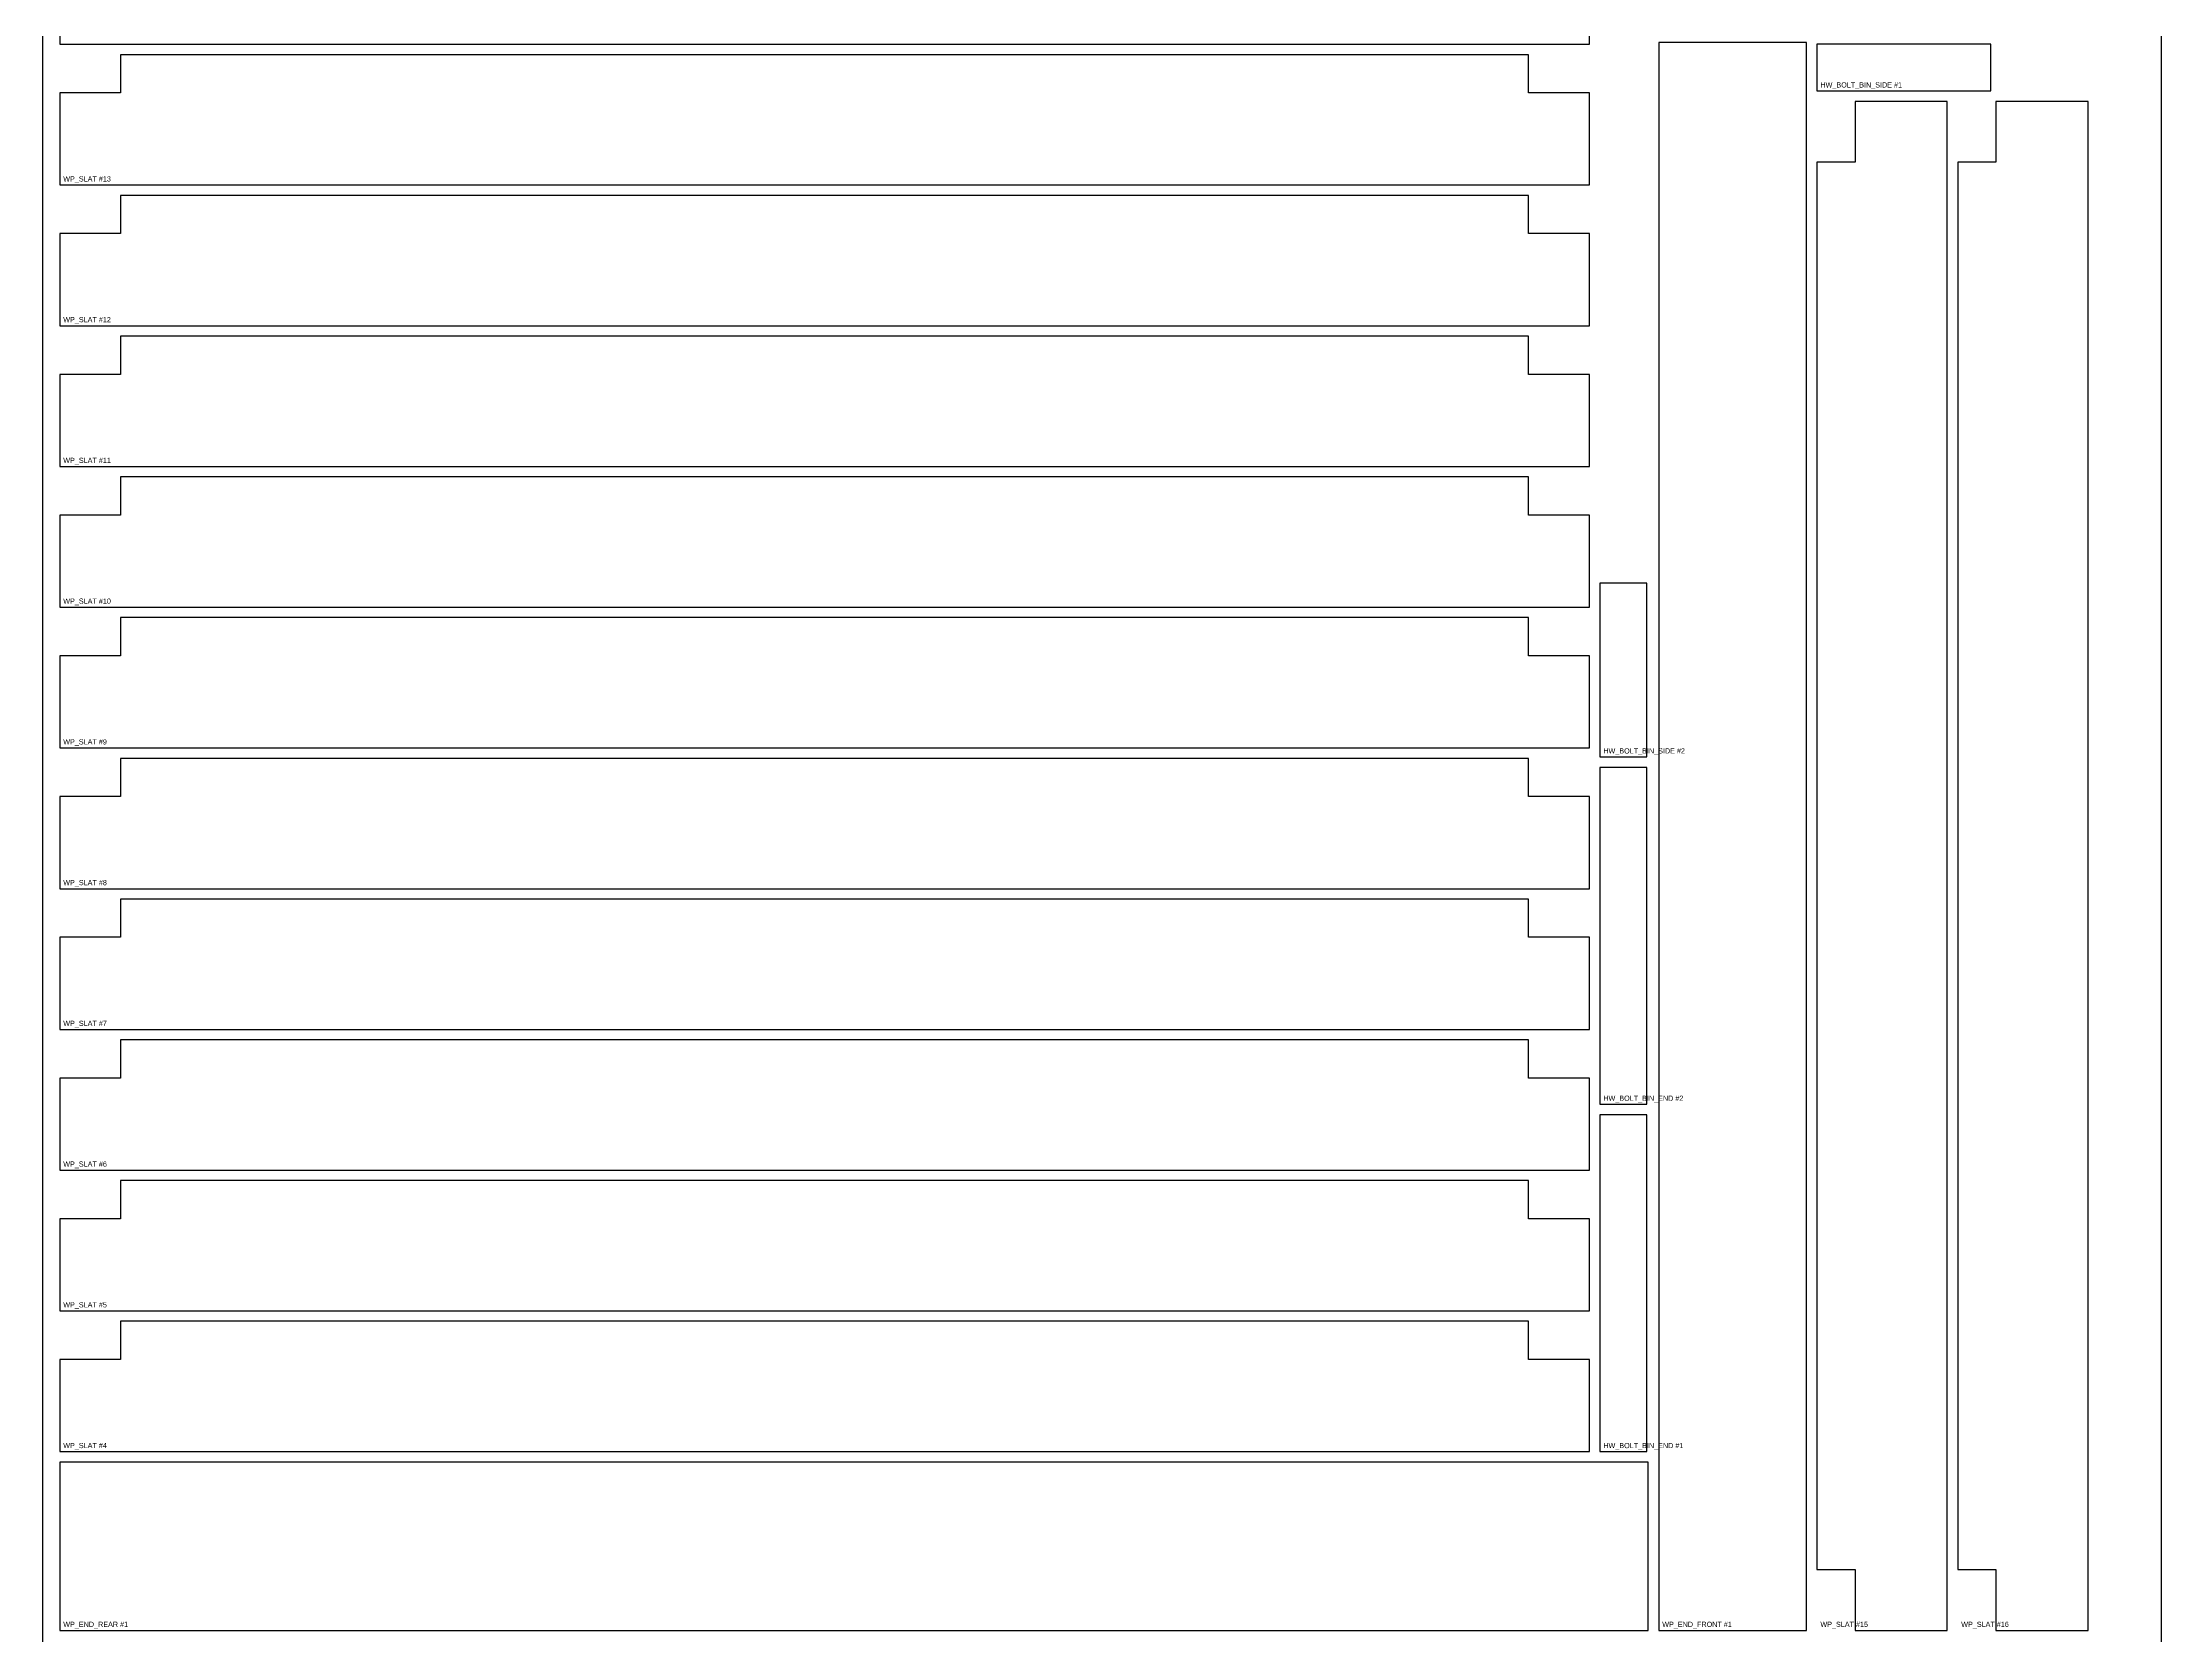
# Model space of a CAD drawing. Header units: millimetres. Extents: x 0 to 1222, y 0 to 2438.
# Drawn here: x 0 to 1219, y 913 to 1830 of the extents above; entities that cross this region are included whole.
import ezdxf

# ---------------------------------------------------------------- set-up
doc = ezdxf.new("R2010")
doc.units = ezdxf.units.MM
for name, color, linetype in [('CUT_OUTER', 7, 'Continuous'), ('PART_MARK_NO_CUT', 7, 'Continuous'), ('STOCK_NO_CUT', 7, 'Continuous')]:
    doc.layers.add(name, color=color, linetype=linetype)

msp = doc.modelspace()

# ---------------------------------------------------------------- linework, layer by layer
at = {"layer": 'CUT_OUTER'}
for points in [[(10, 1828.9), (890, 1828.9), (890, 1881.9), (855, 1881.9), (855, 1903.9), (45, 1903.9), (45, 1881.9), (10, 1881.9)], [(1014.9, 916), (1014.9, 1829.9), (929.9, 1829.9), (929.9, 916)], [(1020.9, 1802), (1120.9, 1802), (1120.9, 1829), (1020.9, 1829)], [(10, 1747.9), (890, 1747.9), (890, 1800.9), (855, 1800.9), (855, 1822.9), (45, 1822.9), (45, 1800.9), (10, 1800.9)], [(1095.9, 916), (1095.9, 1796), (1042.9, 1796), (1042.9, 1761), (1020.9, 1761), (1020.9, 951), (1042.9, 951), (1042.9, 916)], [(1176.9, 916), (1176.9, 1796), (1123.9, 1796), (1123.9, 1761), (1101.9, 1761), (1101.9, 951), (1123.9, 951), (1123.9, 916)], [(10, 1666.9), (890, 1666.9), (890, 1719.9), (855, 1719.9), (855, 1741.9), (45, 1741.9), (45, 1719.9), (10, 1719.9)], [(10, 1585.9), (890, 1585.9), (890, 1638.9), (855, 1638.9), (855, 1660.9), (45, 1660.9), (45, 1638.9), (10, 1638.9)], [(10, 1504.9), (890, 1504.9), (890, 1557.9), (855, 1557.9), (855, 1579.9), (45, 1579.9), (45, 1557.9), (10, 1557.9)], [(923, 1418.7), (923, 1518.7), (896, 1518.7), (896, 1418.7)], [(10, 1423.9), (890, 1423.9), (890, 1476.9), (855, 1476.9), (855, 1498.9), (45, 1498.9), (45, 1476.9), (10, 1476.9)], [(10, 1342.9), (890, 1342.9), (890, 1395.9), (855, 1395.9), (855, 1417.9), (45, 1417.9), (45, 1395.9), (10, 1395.9)], [(923, 1218.8), (923, 1412.7), (896, 1412.7), (896, 1218.8)], [(10, 1261.9), (890, 1261.9), (890, 1314.9), (855, 1314.9), (855, 1336.9), (45, 1336.9), (45, 1314.9), (10, 1314.9)], [(10, 1180.9), (890, 1180.9), (890, 1233.9), (855, 1233.9), (855, 1255.9), (45, 1255.9), (45, 1233.9), (10, 1233.9)], [(923, 1018.9), (923, 1212.8), (896, 1212.8), (896, 1018.9)], [(10, 1099.9), (890, 1099.9), (890, 1152.9), (855, 1152.9), (855, 1174.9), (45, 1174.9), (45, 1152.9), (10, 1152.9)], [(10, 1018.9), (890, 1018.9), (890, 1071.9), (855, 1071.9), (855, 1093.9), (45, 1093.9), (45, 1071.9), (10, 1071.9)], [(10, 916), (923.9, 916), (923.9, 1012.9), (10, 1012.9)]]:
    msp.add_lwpolyline(points, close=True, dxfattribs=at)
at = {"layer": 'STOCK_NO_CUT'}
msp.add_lwpolyline([(0, 0), (1219.2, 0), (1219.2, 2438.4), (0, 2438.4)], close=True, dxfattribs=at)

# ---------------------------------------------------------------- texts
at = {"layer": 'PART_MARK_NO_CUT'}
for s, p in [('HW_BOLT_BIN_SIDE #1', (1022.9, 1804)), ('WP_SLAT #13', (12, 1749.9)), ('WP_SLAT #12', (12, 1668.9)), ('WP_SLAT #11', (12, 1587.9)), ('WP_SLAT #10', (12, 1506.9)), ('WP_SLAT #9', (12, 1425.9)), ('HW_BOLT_BIN_SIDE #2', (898, 1420.7)), ('WP_SLAT #8', (12, 1344.9)), ('WP_SLAT #7', (12, 1263.9)), ('HW_BOLT_BIN_END #2', (898, 1220.8)), ('WP_SLAT #6', (12, 1182.9)), ('WP_SLAT #5', (12, 1101.9)), ('WP_SLAT #4', (12, 1020.9)), ('HW_BOLT_BIN_END #1', (898, 1020.9)), ('WP_END_REAR #1', (12, 918)), ('WP_END_FRONT #1', (931.9, 918)), ('WP_SLAT #15', (1022.9, 918)), ('WP_SLAT #16', (1103.9, 918))]:
    msp.add_text(s, height=3, dxfattribs=at).set_placement(p)

doc.saveas('drawing.dxf')
